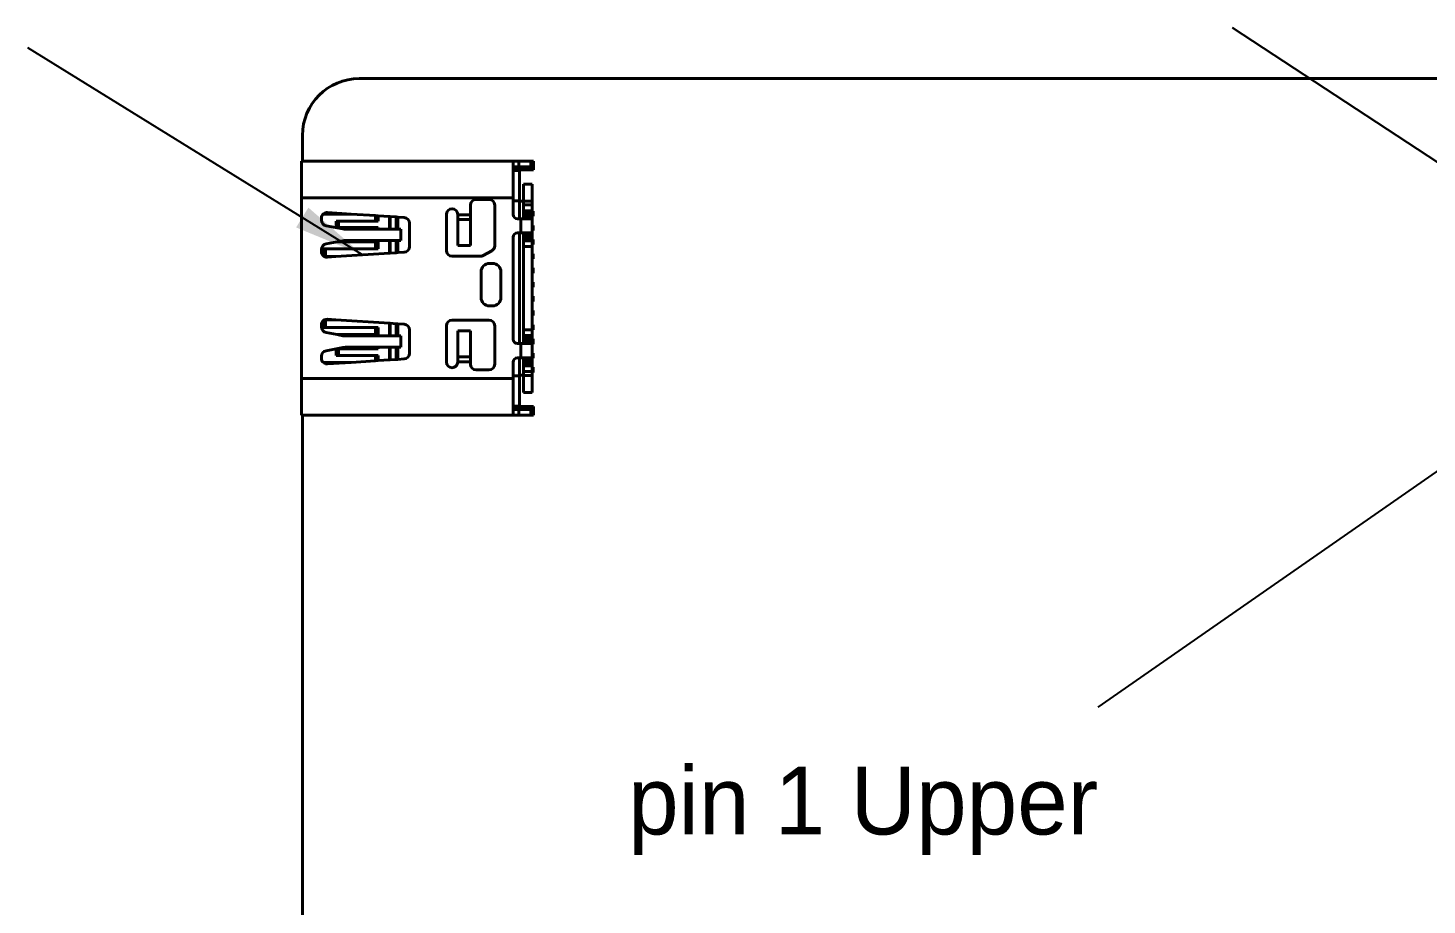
# Model space of a CAD drawing. Header units: millimetres. Extents: x 15 to 292, y 5 to 205.
# Drawn here: x 144.83 to 194.07, y 123.5 to 154.39 of the extents above; entities that cross this region are included whole.
import ezdxf

# ---------------------------------------------------------------- set-up
doc = ezdxf.new("R2010")
doc.units = ezdxf.units.MM
doc.layers.add('Annotations', color=7, linetype='Continuous')
doc.layers.add('Geometries', color=7, linetype='Continuous')
doc.dimstyles.new('ISO-25', dxfattribs={"dimtxt": 2.5, "dimasz": 2.5, "dimexe": 1.25, "dimexo": 0.625, "dimtad": 1, "dimtxsty": 'Standard', "dimcen": 2.5, "dimadec": 0, "dimazin": 0, "dimtfac": 1, "dimtmove": 0, "dimatfit": 3, "dimfxl": 1, "dimarcsym": 0})

msp = doc.modelspace()

# ---------------------------------------------------------------- linework, layer by layer
at = {"layer": 'Geometries', "linetype": 'Continuous', "lineweight": 40}
for p, q in [((156.49, 152.605), (197.583, 152.605)), ((154.49, 149.69), (154.49, 150.605)), ((154.455, 149.69), (154.455, 148.4)), ((154.455, 149.69), (154.49, 149.69)), ((154.49, 149.69), (161.905, 149.69)), ((161.905, 149.49), (161.905, 149.69)), ((161.905, 149.69), (162.105, 149.69)), ((161.905, 149.49), (162.105, 149.49)), ((161.905, 149.42), (161.905, 149.49)), ((161.905, 149.39), (161.905, 149.42)), ((161.905, 149.42), (162.105, 149.42)), ((162.125, 149.39), (161.905, 149.39)), ((161.905, 149.37), (161.905, 149.39)), ((161.905, 148.4), (161.905, 149.37)), ((162.125, 149.37), (161.905, 149.37)), ((162.105, 149.69), (162.105, 149.49)), ((162.105, 149.69), (162.525, 149.69)), ((162.105, 149.49), (162.105, 149.42)), ((162.105, 149.49), (162.525, 149.49)), ((162.105, 149.42), (162.125, 149.42)), ((162.125, 149.42), (162.125, 149.39)), ((162.625, 149.39), (162.125, 149.39)), ((162.125, 149.39), (162.125, 149.37)), ((162.125, 149.37), (162.125, 148.3)), ((162.525, 149.69), (162.625, 149.69)), ((162.525, 149.49), (162.525, 149.69)), ((162.525, 149.49), (162.625, 149.39)), ((162.625, 149.69), (162.625, 149.39)), ((162.275, 148.29), (162.275, 148.89)), ((162.275, 148.89), (162.575, 148.89)), ((162.575, 148.29), (162.575, 148.89)), ((154.455, 142.04), (154.455, 148.4)), ((154.455, 148.4), (161.905, 148.4)), ((161.055, 148.345), (160.605, 148.345)), ((161.905, 148.3), (161.905, 148.4)), ((161.905, 147.82), (161.905, 148.3)), ((162.125, 148.3), (161.905, 148.3)), ((162.125, 148.3), (162.125, 148.285)), ((162.125, 148.285), (162.275, 148.285)), ((162.125, 148.285), (162.125, 147.67)), ((162.275, 148.285), (162.275, 148.29)), ((162.275, 148.29), (162.575, 148.29)), ((162.275, 148.155), (162.275, 148.285)), ((162.575, 148.155), (162.575, 148.29)), ((155.225, 147.839), (155.225, 147.833)), ((155.225, 147.833), (155.303, 147.833)), ((155.303, 147.833), (155.303, 147.88)), ((155.303, 147.833), (156.201, 147.833)), ((155.368, 147.886), (156.201, 147.833)), ((156.201, 147.833), (157.055, 147.778)), ((157.055, 147.778), (157.155, 147.771)), ((157.055, 147.585), (157.055, 147.778)), ((157.155, 147.585), (157.155, 147.771)), ((157.155, 147.771), (157.555, 147.745)), ((157.555, 147.3), (157.555, 147.745)), ((157.555, 147.745), (157.575, 147.744)), ((157.575, 147.744), (157.575, 147.3)), ((157.575, 147.744), (157.788, 147.73)), ((159.555, 147.82), (159.555, 146.545)), ((159.955, 147.82), (159.955, 147.808)), ((159.955, 147.808), (160.405, 147.808)), ((159.955, 147.808), (159.955, 147.636)), ((160.405, 148.145), (160.405, 147.808)), ((160.405, 147.636), (160.405, 147.808)), ((161.255, 146.713), (161.255, 148.145)), ((162.275, 147.95), (162.275, 148.155)), ((162.275, 148.155), (162.575, 148.155)), ((162.275, 147.874), (162.275, 147.95)), ((162.275, 147.95), (162.575, 147.95)), ((162.275, 147.77), (162.275, 147.874)), ((162.575, 147.874), (162.275, 147.874)), ((162.275, 147.67), (162.275, 147.77)), ((162.275, 147.77), (162.575, 147.77)), ((162.575, 147.95), (162.575, 148.155)), ((162.575, 147.95), (162.575, 147.935)), ((162.575, 147.935), (162.575, 147.874)), ((162.575, 147.935), (162.605, 147.935)), ((162.575, 147.77), (162.575, 147.874)), ((162.575, 147.77), (162.575, 147.755)), ((162.575, 147.755), (162.575, 147.67)), ((162.575, 147.755), (162.605, 147.755)), ((162.605, 147.755), (162.605, 147.935)), ((155.155, 147.616), (155.155, 147.687)), ((155.909, 147.309), (155.318, 147.42)), ((155.675, 147.585), (155.675, 147.355)), ((155.753, 147.585), (155.675, 147.585)), ((155.675, 147.355), (155.753, 147.355)), ((155.753, 147.355), (155.753, 147.585)), ((157.055, 147.585), (155.753, 147.585)), ((155.753, 147.355), (157.055, 147.355)), ((157.055, 147.3), (156.002, 147.3)), ((157.155, 147.585), (157.055, 147.585)), ((157.055, 147.3), (157.055, 147.355)), ((157.055, 147.355), (157.155, 147.355)), ((157.155, 147.3), (157.055, 147.3)), ((157.155, 147.3), (157.155, 147.355)), ((157.555, 147.3), (157.155, 147.3)), ((157.575, 147.3), (157.555, 147.3)), ((157.788, 147.3), (157.575, 147.3)), ((157.788, 147.3), (157.788, 147.73)), ((157.788, 147.73), (157.849, 147.726)), ((157.849, 147.3), (157.788, 147.3)), ((157.849, 147.726), (157.849, 147.3)), ((157.849, 147.726), (158.068, 147.712)), ((157.955, 147.3), (157.849, 147.3)), ((157.955, 146.9), (157.955, 147.3)), ((158.255, 147.513), (158.255, 146.688)), ((159.955, 147.636), (160.405, 147.636)), ((159.955, 147.636), (159.955, 146.72)), ((160.405, 147.636), (160.405, 146.72)), ((162.055, 147.67), (162.125, 147.67)), ((162.125, 147.67), (162.175, 147.67)), ((162.175, 147.67), (162.175, 147.17)), ((162.275, 147.67), (162.175, 147.67)), ((162.575, 147.67), (162.275, 147.67)), ((162.575, 147.67), (162.575, 147.435)), ((162.575, 147.435), (162.605, 147.435)), ((162.575, 147.435), (162.575, 147.255)), ((162.575, 147.255), (162.605, 147.255)), ((162.575, 147.255), (162.575, 147.17)), ((162.605, 147.255), (162.605, 147.435)), ((155.318, 146.781), (155.715, 146.855)), ((155.715, 146.855), (155.753, 146.862)), ((155.715, 146.855), (155.753, 146.855)), ((155.753, 146.862), (155.909, 146.892)), ((155.753, 146.855), (155.753, 146.862)), ((155.753, 146.855), (157.055, 146.855)), ((156.002, 146.9), (157.555, 146.9)), ((157.055, 146.608), (157.055, 146.855)), ((157.055, 146.855), (157.155, 146.855)), ((157.155, 146.608), (157.155, 146.855)), ((157.555, 146.455), (157.555, 146.9)), ((157.555, 146.9), (157.575, 146.9)), ((157.575, 146.9), (157.575, 146.456)), ((157.575, 146.9), (157.788, 146.9)), ((157.788, 146.47), (157.788, 146.9)), ((157.788, 146.9), (157.849, 146.9)), ((157.849, 146.9), (157.849, 146.474)), ((157.849, 146.9), (157.955, 146.9)), ((161.905, 143.42), (161.905, 147.02)), ((162.055, 147.17), (162.125, 147.17)), ((162.125, 147.17), (162.125, 143.27)), ((162.125, 147.17), (162.175, 147.17)), ((162.175, 147.17), (162.275, 147.17)), ((162.275, 147.17), (162.575, 147.17)), ((162.275, 147.07), (162.275, 147.17)), ((162.275, 146.967), (162.275, 147.07)), ((162.575, 147.07), (162.275, 147.07)), ((162.275, 146.89), (162.275, 146.967)), ((162.275, 146.967), (162.575, 146.967)), ((162.275, 146.685), (162.275, 146.89)), ((162.575, 146.89), (162.275, 146.89)), ((162.575, 147.17), (162.575, 147.07)), ((162.575, 146.967), (162.575, 147.07)), ((162.575, 146.967), (162.575, 146.935)), ((162.575, 146.935), (162.575, 146.89)), ((162.575, 146.935), (162.605, 146.935)), ((162.575, 146.755), (162.575, 146.89)), ((162.575, 146.755), (162.605, 146.755)), ((162.575, 146.685), (162.575, 146.755)), ((162.605, 146.755), (162.605, 146.935)), ((155.155, 146.513), (155.155, 146.584)), ((155.303, 146.608), (155.225, 146.608)), ((155.225, 146.608), (155.225, 146.362)), ((155.27, 146.333), (155.303, 146.333)), ((155.303, 146.333), (155.303, 146.608)), ((157.055, 146.608), (155.303, 146.608)), ((155.303, 146.333), (155.659, 146.333)), ((155.659, 146.333), (155.368, 146.314)), ((157.555, 146.455), (155.659, 146.333)), ((157.155, 146.608), (157.055, 146.608)), ((157.575, 146.456), (157.555, 146.455)), ((157.788, 146.47), (157.575, 146.456)), ((157.849, 146.474), (157.788, 146.47)), ((158.068, 146.488), (157.849, 146.474)), ((159.755, 146.345), (160.753, 146.345)), ((159.955, 146.72), (160.405, 146.72)), ((160.85, 146.37), (161.152, 146.538)), ((162.275, 143.755), (162.275, 146.685)), ((162.275, 146.685), (162.575, 146.685)), ((162.575, 146.435), (162.575, 146.685)), ((162.575, 146.435), (162.605, 146.435)), ((162.575, 146.255), (162.575, 146.435)), ((162.605, 146.255), (162.605, 146.435)), ((160.775, 145.795), (160.775, 144.895)), ((161.175, 146.095), (161.075, 146.095)), ((161.475, 144.895), (161.475, 145.795)), ((162.575, 146.255), (162.605, 146.255)), ((162.575, 145.935), (162.575, 146.255)), ((162.575, 145.935), (162.605, 145.935)), ((162.575, 145.755), (162.575, 145.935)), ((162.605, 145.755), (162.605, 145.935)), ((162.575, 145.755), (162.605, 145.755)), ((162.575, 145.435), (162.575, 145.755)), ((162.575, 145.435), (162.605, 145.435)), ((162.575, 145.255), (162.575, 145.435)), ((162.605, 145.255), (162.605, 145.435)), ((162.575, 145.255), (162.605, 145.255)), ((162.575, 144.935), (162.575, 145.255)), ((162.575, 144.935), (162.605, 144.935)), ((162.575, 144.755), (162.575, 144.935)), ((162.605, 144.755), (162.605, 144.935)), ((161.075, 144.595), (161.175, 144.595)), ((162.575, 144.755), (162.605, 144.755)), ((162.575, 144.435), (162.575, 144.755)), ((162.575, 144.255), (162.575, 144.435)), ((162.575, 144.435), (162.605, 144.435)), ((162.605, 144.255), (162.605, 144.435)), ((155.155, 143.856), (155.155, 143.927)), ((155.225, 144.079), (155.225, 143.833)), ((155.225, 143.833), (155.303, 143.833)), ((155.303, 144.108), (155.27, 144.108)), ((155.659, 144.108), (155.303, 144.108)), ((155.303, 143.833), (155.303, 144.108)), ((155.303, 143.833), (157.055, 143.833)), ((155.368, 144.126), (155.659, 144.108)), ((155.659, 144.108), (157.555, 143.985)), ((157.055, 143.585), (157.055, 143.833)), ((157.055, 143.833), (157.155, 143.833)), ((157.155, 143.585), (157.155, 143.833)), ((157.555, 143.54), (157.555, 143.985)), ((157.555, 143.985), (157.575, 143.984)), ((157.575, 143.984), (157.575, 143.54)), ((157.575, 143.984), (157.788, 143.97)), ((157.788, 143.54), (157.788, 143.97)), ((157.788, 143.97), (157.849, 143.966)), ((157.849, 143.966), (157.849, 143.54)), ((157.849, 143.966), (158.068, 143.952)), ((159.555, 143.895), (159.555, 142.62)), ((161.055, 144.095), (159.755, 144.095)), ((161.255, 142.545), (161.255, 143.895)), ((162.575, 143.935), (162.575, 144.255)), ((162.575, 144.255), (162.605, 144.255)), ((162.575, 143.935), (162.605, 143.935)), ((162.575, 143.755), (162.575, 143.935)), ((162.605, 143.755), (162.605, 143.935)), ((155.318, 143.66), (155.715, 143.585)), ((155.715, 143.585), (155.753, 143.578)), ((155.753, 143.585), (155.715, 143.585)), ((155.753, 143.578), (155.753, 143.585)), ((157.055, 143.585), (155.753, 143.585)), ((155.753, 143.578), (155.909, 143.549)), ((156.002, 143.54), (157.555, 143.54)), ((157.155, 143.585), (157.055, 143.585)), ((157.555, 143.54), (157.575, 143.54)), ((157.575, 143.54), (157.788, 143.54)), ((157.788, 143.54), (157.849, 143.54)), ((157.849, 143.54), (157.955, 143.54)), ((157.955, 143.14), (157.955, 143.54)), ((158.255, 143.753), (158.255, 142.928)), ((159.955, 143.72), (160.405, 143.72)), ((159.955, 142.805), (159.955, 143.72)), ((160.405, 142.805), (160.405, 143.72)), ((162.275, 143.55), (162.275, 143.755)), ((162.275, 143.755), (162.575, 143.755)), ((162.275, 143.474), (162.275, 143.55)), ((162.275, 143.55), (162.575, 143.55)), ((162.575, 143.474), (162.275, 143.474)), ((162.275, 143.37), (162.275, 143.474)), ((162.275, 143.27), (162.275, 143.37)), ((162.275, 143.37), (162.575, 143.37)), ((162.575, 143.755), (162.605, 143.755)), ((162.575, 143.55), (162.575, 143.755)), ((162.575, 143.755), (162.575, 143.755)), ((162.575, 143.55), (162.575, 143.474)), ((162.575, 143.435), (162.575, 143.474)), ((162.575, 143.435), (162.605, 143.435)), ((162.575, 143.37), (162.575, 143.435)), ((162.575, 143.37), (162.575, 143.27)), ((162.605, 143.255), (162.605, 143.435)), ((155.155, 142.753), (155.155, 142.824)), ((155.909, 143.132), (155.318, 143.021)), ((155.675, 143.085), (155.675, 142.855)), ((155.753, 143.085), (155.675, 143.085)), ((155.675, 142.855), (155.753, 142.855)), ((155.753, 142.855), (155.753, 143.085)), ((157.055, 143.085), (155.753, 143.085)), ((155.753, 142.855), (157.055, 142.855)), ((157.055, 143.14), (156.002, 143.14)), ((157.055, 143.085), (157.055, 143.14)), ((157.155, 143.14), (157.055, 143.14)), ((157.155, 143.085), (157.055, 143.085)), ((157.055, 142.855), (157.155, 142.855)), ((157.055, 142.663), (157.055, 142.855)), ((157.155, 143.085), (157.155, 143.14)), ((157.555, 143.14), (157.155, 143.14)), ((157.155, 142.669), (157.155, 142.855)), ((157.555, 142.695), (157.555, 143.14)), ((157.575, 143.14), (157.555, 143.14)), ((157.575, 143.14), (157.575, 142.696)), ((157.788, 143.14), (157.575, 143.14)), ((157.788, 142.71), (157.788, 143.14)), ((157.849, 143.14), (157.788, 143.14)), ((157.849, 143.14), (157.849, 142.714)), ((157.955, 143.14), (157.849, 143.14)), ((162.055, 143.27), (162.125, 143.27)), ((162.125, 143.27), (162.175, 143.27)), ((162.175, 142.77), (162.175, 143.27)), ((162.275, 143.27), (162.175, 143.27)), ((162.575, 143.27), (162.275, 143.27)), ((162.575, 143.255), (162.575, 143.27)), ((162.575, 143.255), (162.605, 143.255)), ((162.575, 142.935), (162.575, 143.255)), ((162.575, 142.935), (162.605, 142.935)), ((162.575, 142.77), (162.575, 142.935)), ((162.605, 142.755), (162.605, 142.935)), ((155.303, 142.608), (155.225, 142.608)), ((155.225, 142.608), (155.225, 142.602)), ((156.201, 142.608), (155.303, 142.608)), ((155.303, 142.561), (155.303, 142.608)), ((156.201, 142.608), (155.368, 142.554)), ((157.055, 142.663), (156.201, 142.608)), ((157.155, 142.669), (157.055, 142.663)), ((157.555, 142.695), (157.155, 142.669)), ((157.575, 142.696), (157.555, 142.695)), ((157.788, 142.71), (157.575, 142.696)), ((157.849, 142.714), (157.788, 142.71)), ((158.068, 142.728), (157.849, 142.714)), ((159.955, 142.805), (159.955, 142.632)), ((159.955, 142.805), (160.405, 142.805)), ((159.955, 142.62), (159.955, 142.632)), ((159.955, 142.632), (160.405, 142.632)), ((160.405, 142.632), (160.405, 142.805)), ((160.405, 142.545), (160.405, 142.632)), ((160.605, 142.345), (161.055, 142.345)), ((161.905, 142.14), (161.905, 142.62)), ((162.055, 142.77), (162.125, 142.77)), ((162.125, 142.77), (162.125, 142.155)), ((162.125, 142.77), (162.175, 142.77)), ((162.175, 142.77), (162.275, 142.77)), ((162.275, 142.77), (162.575, 142.77)), ((162.275, 142.67), (162.275, 142.77)), ((162.275, 142.567), (162.275, 142.67)), ((162.575, 142.67), (162.275, 142.67)), ((162.275, 142.49), (162.275, 142.567)), ((162.275, 142.567), (162.575, 142.567)), ((162.275, 142.285), (162.275, 142.49)), ((162.575, 142.49), (162.275, 142.49)), ((162.575, 142.77), (162.575, 142.755)), ((162.575, 142.755), (162.575, 142.67)), ((162.575, 142.755), (162.605, 142.755)), ((162.575, 142.567), (162.575, 142.67)), ((162.575, 142.567), (162.575, 142.49)), ((162.575, 142.435), (162.575, 142.49)), ((162.575, 142.285), (162.575, 142.435)), ((162.575, 142.435), (162.605, 142.435)), ((162.605, 142.255), (162.605, 142.435)), ((154.455, 142.04), (154.455, 140.75)), ((154.455, 142.04), (161.905, 142.04)), ((162.125, 142.14), (161.905, 142.14)), ((161.905, 142.04), (161.905, 142.14)), ((161.905, 141.07), (161.905, 142.04)), ((162.125, 142.155), (162.125, 142.14)), ((162.275, 142.155), (162.125, 142.155)), ((162.125, 141.07), (162.125, 142.14)), ((162.275, 142.155), (162.275, 142.285)), ((162.275, 142.285), (162.575, 142.285)), ((162.275, 142.15), (162.275, 142.155)), ((162.275, 141.55), (162.275, 142.15)), ((162.275, 142.15), (162.575, 142.15)), ((162.575, 142.255), (162.575, 142.285)), ((162.575, 142.15), (162.575, 142.255)), ((162.575, 142.255), (162.605, 142.255)), ((162.575, 141.55), (162.575, 142.15)), ((162.275, 141.55), (162.575, 141.55)), ((161.905, 141.05), (161.905, 141.07)), ((162.125, 141.07), (161.905, 141.07)), ((161.905, 141.02), (161.905, 141.05)), ((161.905, 141.05), (162.125, 141.05)), ((161.905, 140.95), (161.905, 141.02)), ((162.105, 141.02), (161.905, 141.02)), ((162.105, 140.95), (161.905, 140.95)), ((161.905, 140.75), (161.905, 140.95)), ((162.105, 140.95), (162.105, 141.02)), ((162.125, 141.02), (162.105, 141.02)), ((162.105, 140.95), (162.105, 140.75)), ((162.525, 140.95), (162.105, 140.95)), ((162.125, 141.05), (162.125, 141.07)), ((162.125, 141.05), (162.625, 141.05)), ((162.125, 141.02), (162.125, 141.05)), ((162.525, 140.95), (162.625, 141.05)), ((162.525, 140.75), (162.525, 140.95)), ((162.625, 141.05), (162.625, 140.75)), ((154.455, 140.75), (154.49, 140.75)), ((154.49, 140.75), (161.905, 140.75)), ((154.49, 94.605), (154.49, 140.75)), ((162.105, 140.75), (161.905, 140.75)), ((162.105, 140.75), (162.525, 140.75)), ((162.625, 140.75), (162.525, 140.75))]:
    msp.add_line(p, q, dxfattribs=at)
for centre, radius, start, end in [((156.49, 150.605), 2, 90, 180), ((160.605, 148.145), 0.2, 90, 180), ((161.055, 148.145), 0.2, 0, 90), ((155.355, 147.687), 0.2, 130.5416, 180), ((155.355, 147.687), 0.2, 105.2304, 130.5416), ((155.355, 147.687), 0.2, 86.3086, 105.2304), ((159.755, 147.82), 0.2, 0, 180), ((162.055, 147.82), 0.15, 180, 270), ((155.355, 147.616), 0.2, 180, 259.3803), ((156.002, 147.8), 0.5, 259.3803, 270), ((158.055, 147.513), 0.2, 0, 86.3086), ((155.355, 146.584), 0.2, 100.6197, 180), ((156.002, 146.4), 0.5, 90, 100.6197), ((162.055, 147.02), 0.15, 90, 180), ((155.355, 146.513), 0.2, 180, 229.4584), ((155.355, 146.513), 0.2, 229.4584, 244.7017), ((155.355, 146.513), 0.2, 244.7017, 273.6914), ((158.055, 146.688), 0.2, 273.6914, 0), ((159.755, 146.545), 0.2, 180, 270), ((160.753, 146.545), 0.2, 270, 299.0546), ((161.055, 146.713), 0.2, 299.0546, 0), ((161.075, 145.795), 0.3, 90, 180), ((161.175, 145.795), 0.3, 0, 90), ((161.075, 144.895), 0.3, 180, 270), ((161.175, 144.895), 0.3, 270, 0), ((155.355, 143.927), 0.2, 130.5416, 180), ((155.355, 143.856), 0.2, 180, 259.3803), ((155.355, 143.927), 0.2, 115.2983, 130.5416), ((155.355, 143.927), 0.2, 86.3086, 115.2983), ((158.055, 143.753), 0.2, 0, 86.3086), ((159.755, 143.895), 0.2, 90, 180), ((161.055, 143.895), 0.2, 0, 90), ((156.002, 144.04), 0.5, 259.3803, 270), ((162.055, 143.42), 0.15, 180, 270), ((155.355, 142.824), 0.2, 100.6197, 180), ((156.002, 142.64), 0.5, 90, 100.6197), ((158.055, 142.928), 0.2, 273.6914, 0), ((155.355, 142.753), 0.2, 180, 229.4584), ((155.355, 142.753), 0.2, 229.4584, 254.7696), ((155.355, 142.753), 0.2, 254.7696, 273.6914), ((159.755, 142.62), 0.2, 180, 0), ((160.605, 142.545), 0.2, 180, 270), ((161.055, 142.545), 0.2, 270, 0), ((162.055, 142.62), 0.15, 90, 180)]:
    msp.add_arc(centre, radius, start, end, dxfattribs=at)

# ---------------------------------------------------------------- texts
at = {"layer": 'Annotations', "linetype": 'Continuous', "lineweight": 15, "insert": (165.953, 126.816), "char_height": 1.79438, "width": 84.66672, "attachment_point": 4}
msp.add_mtext('{\\fSF-Mono-Regular-Extended.ttf|b0|i0|c0|p0;\\H1.333333x;pin 1 Upper}', dxfattribs=at)

# ---------------------------------------------------------------- leaders
at = {"layer": 'Annotations', "linetype": 'Continuous', "lineweight": 15}
for points in [[(198.257, 147.145), (187.224, 154.387)], [(156.607, 146.394), (144.828, 153.691)], [(198.575, 141.665), (182.487, 130.47)]]:
    msp.add_leader(points, dimstyle='ISO-25', dxfattribs=at)

doc.saveas('drawing.dxf')
